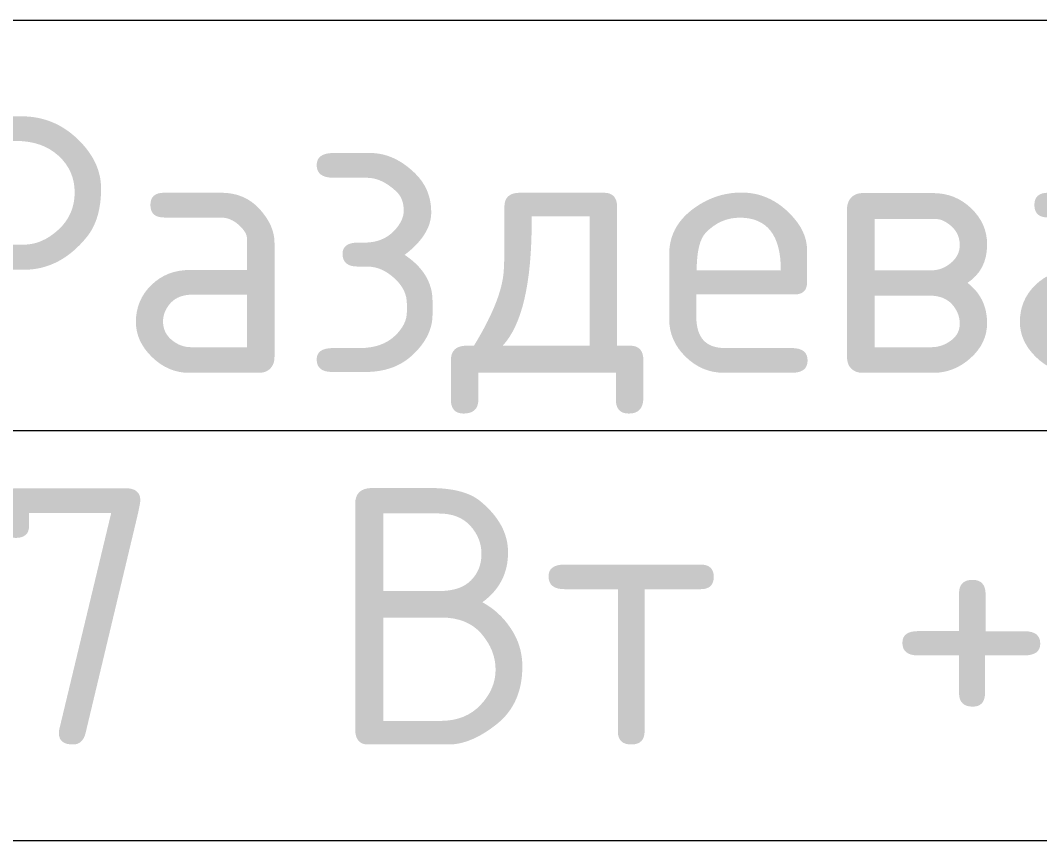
# Model space of a CAD drawing. Header units: millimetres. Extents: x -3455 to 18297, y -4324 to 8916.
# Drawn here: x 13112.5 to 13510.2, y 3300 to 3620 of the extents above; entities that cross this region are included whole.
import ezdxf
from ezdxf.enums import TextEntityAlignment as Align

# ---------------------------------------------------------------- set-up
doc = ezdxf.new("R2010")
doc.units = ezdxf.units.MM
doc.layers.add('ОВ_марки', color=7, linetype='Continuous', lineweight=18)
doc.styles.add('GOST', font='isocpeur.ttf', dxfattribs={"width": 0.9})

msp = doc.modelspace()

# ---------------------------------------------------------------- wipeouts: each hides what was drawn before it
msp.add_wipeout([(12750, 3300), (14834, 3300), (14834, 3620), (12750, 3620)])

# ---------------------------------------------------------------- next in the draw order: linework, layer by layer
at = {"layer": 'ОВ_марки'}
msp.add_lwpolyline([(12750, 3300), (14834, 3300), (14834, 3620), (12750, 3620)], close=True, dxfattribs=at)
msp.add_lwpolyline([(12750, 3460), (14834, 3460)], dxfattribs=at)

# ---------------------------------------------------------------- next in the draw order: texts
at = {"layer": 'ОВ_марки', "style": 'GOST'}
for s, p in [('б4  Раздевалка  +24 °С  0,51 кВт', (12800, 3532.5)), ('ТП 87 Вт + Пс-б2 (ГВС)', (12800, 3387.5))]:
    msp.add_text(s, height=100, dxfattribs=at).set_placement(p, align=Align.MIDDLE_LEFT)

doc.saveas('drawing.dxf')
